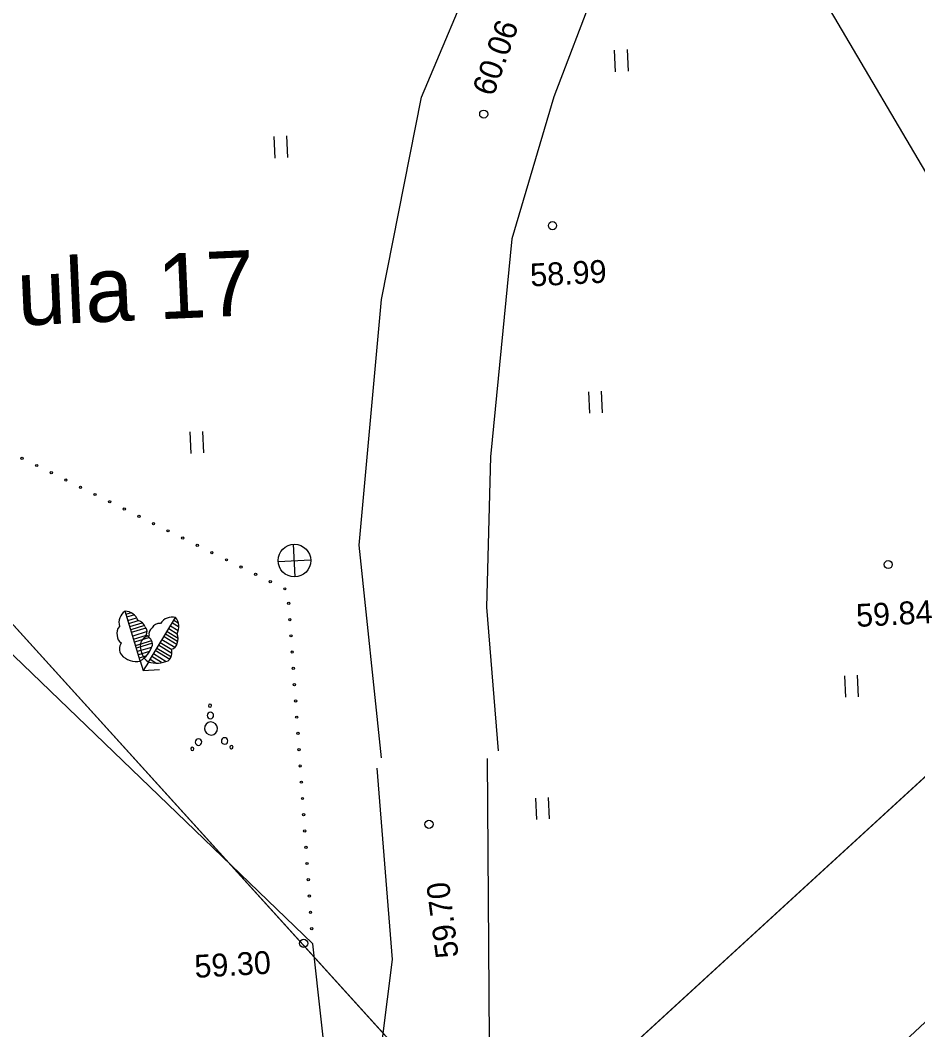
# Model space of a CAD drawing. Extents: x 641465 to 641768, y 6456798 to 6457145.
# Drawn here: x 641553.86 to 641581.39, y 6456962.26 to 6456993.22 of the extents above; entities that cross this region are included whole.
import ezdxf

# ---------------------------------------------------------------- set-up
doc = ezdxf.new("R2010")
doc.units = 0
for name, color, linetype in [('Level 13', 7, 'Continuous'), ('Level 15', 7, 'Continuous'), ('Level 30', 7, 'Continuous'), ('Level 4', 7, 'Continuous'), ('Level 40', 7, 'Continuous'), ('Level 5', 7, 'Continuous'), ('Level 6', 7, 'Continuous'), ('Level 63', 7, 'Continuous'), ('Level 7', 7, 'Continuous'), ('Level 8', 7, 'Continuous')]:
    doc.layers.add(name, color=color, linetype=linetype)

# ---------------------------------------------------------------- blocks, each defined once
blk = doc.blocks.new('KHEIN3')
at = {"layer": 'Level 6'}
for p, q in [((-210.89, 335.09), (-210.89, -326.54)), ((182.28, 335.09), (182.28, -326.54))]:
    blk.add_line(p, q, dxfattribs=at)
blk = doc.blocks.new('AAP2')
at = {"layer": 'Level 6'}
blk.add_circle((0, 0), 34.5, dxfattribs=at)
blk = doc.blocks.new('BV0')
at = {"layer": 'Level 7'}
for centre, radius, start, end in [((2, 689), 50, 90, 270), ((2, 689), 50, 270, 90), ((2, 389), 100, 90, 270), ((2, 389), 100, 270, 90), ((2, -11), 200, 90, 270), ((2, -11), 200, 270, 90), ((-598, -611), 50, 90, 270), ((-598, -611), 50, 270, 90), ((-398, -411), 100, 90, 270), ((-398, -411), 100, 270, 90), ((402, -411), 100, 90, 270), ((402, -411), 100, 270, 90), ((602, -611), 50, 90, 270), ((602, -611), 50, 270, 90)]:
    blk.add_arc(centre, radius, start, end, dxfattribs=at)
blk = doc.blocks.new('BL20')
at = {"layer": 'Level 7'}
for p, q in [((-73, 291), (-460, 1843)), ((-436, 1746), (-291, 1783)), ((-414, 1659), (-201, 1712)), ((-388, 1552), (-116, 1620)), ((170, 247), (1076, 1566)), ((-363, 1455), (-72, 1528)), ((-339, 1358), (49, 1455)), ((112, 1368), (-315, 1261)), ((-296, 1184), (160, 1298)), ((906, 1319), (1137, 1160)), ((969, 1409), (1150, 1285)), ((1020, 1483), (1143, 1398)), ((180, 1179), (-267, 1067)), ((-242, 970), (156, 1070)), ((248, 989), (-218, 873)), ((691, 1005), (1078, 739)), ((1099, 822), (736, 1071)), ((793, 1154), (1123, 927)), ((850, 1236), (1097, 1066)), ((-194, 776), (311, 902)), ((332, 815), (-172, 689)), ((-148, 592), (301, 694)), ((453, 659), (882, 365)), ((905, 470), (510, 742)), ((566, 824), (904, 592)), ((1002, 646), (623, 907)), ((218, 570), (-121, 485)), ((-97, 388), (107, 439)), ((227, 330), (400, 211)), ((572, 214), (283, 412)), ((346, 503), (719, 234)), ((831, 291), (402, 585)), ((-73, 291), (0, 0)), ((170, 247), (0, 0)), ((0, 0), (500, 1))]:
    blk.add_line(p, q, dxfattribs=at)
for centre, radius, start, end in [((-235, 1477), 430, 121.6135, 192.6895), ((-525, 1367), 481, 19.5625, 82.2205), ((951, 1154), 430, 73.0905, 144.1665), ((676, 1299), 481, 331.0395, 33.6975), ((-474, 1175), 275, 131.0525, 195.0635), ((-176, 1219), 326, 18.4205, 71.5505), ((-30, 1186), 212, 325.8415, 39.5815), ((470, 1090), 236, 124.1125, 189.5045), ((567, 1133), 275, 82.5295, 146.5405), ((-505, 1073), 236, 172.6355, 238.0275), ((270, 724), 328, 95.8635, 163.2435), ((0, 773), 328, 356.2765, 63.6565), ((797, 939), 326, 329.8975, 23.0275), ((-364, 682), 328, 144.3865, 211.7665), ((-564, 1122), 965, 300.5785, 337.4485), ((559, 719), 612, 170.5745, 230.4375), ((869, 808), 212, 277.3185, 351.0585), ((-168, 895), 612, 219.0975, 278.9605), ((579, 512), 328, 307.7535, 15.1335), ((467, 1165), 965, 252.0555, 288.9255)]:
    blk.add_arc(centre, radius, start, end, dxfattribs=at)
blk = doc.blocks.new('OK3')
at = {"layer": 'Level 13'}
for p, q in [((0, -500), (0, 500)), ((-500, 0), (500, 0)), ((-500, 0), (-500, 0)), ((-500, 0), (-500, 0))]:
    blk.add_line(p, q, dxfattribs=at)
blk.add_circle((0, 0), 500, dxfattribs=at)
blk = doc.blocks.new('KHEIN5')
at = {"layer": 'Level 6'}
for p, q in [((-210.89, 335.09), (-210.89, -326.54)), ((182.28, 335.09), (182.28, -326.54))]:
    blk.add_line(p, q, dxfattribs=at)
blk = doc.blocks.new('AAP3')
at = {"layer": 'Level 6'}
blk.add_circle((0, 0), 34.5, dxfattribs=at)
blk = doc.blocks.new('BV1')
at = {"layer": 'Level 7'}
for centre, radius, start, end in [((2, 689), 50, 90, 270), ((2, 689), 50, 270, 90), ((2, 389), 100, 90, 270), ((2, 389), 100, 270, 90), ((2, -11), 200, 90, 270), ((2, -11), 200, 270, 90), ((-598, -611), 50, 90, 270), ((-598, -611), 50, 270, 90), ((-398, -411), 100, 90, 270), ((-398, -411), 100, 270, 90), ((402, -411), 100, 90, 270), ((402, -411), 100, 270, 90), ((602, -611), 50, 90, 270), ((602, -611), 50, 270, 90)]:
    blk.add_arc(centre, radius, start, end, dxfattribs=at)
blk = doc.blocks.new('BL21')
at = {"layer": 'Level 7'}
for p, q in [((-73, 291), (-460, 1843)), ((-436, 1746), (-291, 1783)), ((-414, 1659), (-201, 1712)), ((-388, 1552), (-116, 1620)), ((170, 247), (1076, 1566)), ((-363, 1455), (-72, 1528)), ((-339, 1358), (49, 1455)), ((112, 1368), (-315, 1261)), ((-296, 1184), (160, 1298)), ((906, 1319), (1137, 1160)), ((969, 1409), (1150, 1285)), ((1020, 1483), (1143, 1398)), ((180, 1179), (-267, 1067)), ((-242, 970), (156, 1070)), ((248, 989), (-218, 873)), ((691, 1005), (1078, 739)), ((1099, 822), (736, 1071)), ((793, 1154), (1123, 927)), ((850, 1236), (1097, 1066)), ((-194, 776), (311, 902)), ((332, 815), (-172, 689)), ((-148, 592), (301, 694)), ((453, 659), (882, 365)), ((905, 470), (510, 742)), ((566, 824), (904, 592)), ((1002, 646), (623, 907)), ((218, 570), (-121, 485)), ((-97, 388), (107, 439)), ((227, 330), (400, 211)), ((572, 214), (283, 412)), ((346, 503), (719, 234)), ((831, 291), (402, 585)), ((-73, 291), (0, 0)), ((170, 247), (0, 0)), ((0, 0), (500, 1))]:
    blk.add_line(p, q, dxfattribs=at)
for centre, radius, start, end in [((-235, 1477), 430, 121.6135, 192.6895), ((-525, 1367), 481, 19.5625, 82.2205), ((951, 1154), 430, 73.0905, 144.1665), ((676, 1299), 481, 331.0395, 33.6975), ((-474, 1175), 275, 131.0525, 195.0635), ((-176, 1219), 326, 18.4205, 71.5505), ((-30, 1186), 212, 325.8415, 39.5815), ((470, 1090), 236, 124.1125, 189.5045), ((567, 1133), 275, 82.5295, 146.5405), ((-505, 1073), 236, 172.6355, 238.0275), ((270, 724), 328, 95.8635, 163.2435), ((0, 773), 328, 356.2765, 63.6565), ((797, 939), 326, 329.8975, 23.0275), ((-364, 682), 328, 144.3865, 211.7665), ((-564, 1122), 965, 300.5785, 337.4485), ((559, 719), 612, 170.5745, 230.4375), ((869, 808), 212, 277.3185, 351.0585), ((-168, 895), 612, 219.0975, 278.9605), ((579, 512), 328, 307.7535, 15.1335), ((467, 1165), 965, 252.0555, 288.9255)]:
    blk.add_arc(centre, radius, start, end, dxfattribs=at)
blk = doc.blocks.new('OK4')
at = {"layer": 'Level 15'}
for p, q in [((0, -500), (0, 500)), ((-500, 0), (500, 0)), ((-500, 0), (-500, 0)), ((-500, 0), (-500, 0))]:
    blk.add_line(p, q, dxfattribs=at)
blk.add_circle((0, 0), 500, dxfattribs=at)

msp = doc.modelspace()

# ---------------------------------------------------------------- linework, layer by layer
at = {"layer": 'Level 30'}
for centre in [(641568.074, 6456990.344), (641570.181, 6456986.924), (641580.478, 6456976.53), (641566.395, 6456968.565), (641562.551, 6456964.914)]:
    msp.add_circle(centre, 0.125, dxfattribs=at)
at = {"layer": 'Level 4'}
for p, q in [((641573.321, 6457002.678), (641588.695, 6456976.523)), ((641568.64, 6456958.129), (641552.077, 6456976.404)), ((641588.695, 6456976.523), (641568.64, 6456958.129))]:
    msp.add_line(p, q, dxfattribs=at)
msp.add_lwpolyline([(641558.993, 6456951.054), (641563.869, 6456955.567), (641562.83, 6456964.9), (641551.714, 6456975.604), (641542.248, 6456975.056), (641532.028, 6456964.458), (641530.877, 6456955.01), (641542.291, 6456943.603), (641550.83, 6456943.594)], dxfattribs=at)
for centre in [(641568.074, 6456990.344), (641570.181, 6456986.924), (641580.478, 6456976.53), (641566.395, 6456968.565), (641562.551, 6456964.914)]:
    msp.add_circle(centre, 0.125, dxfattribs=at)
at = {"layer": 'Level 40'}
for points in [[(641573.002, 6456836.959), (641489.907, 6456893.118), (641529.024, 6456952.321), (641530.627, 6456954.735), (641542.291, 6456943.603), (641550.83, 6456943.594), (641568.64, 6456958.129), (641588.695, 6456976.523), (641606.445, 6456957.42), (641587.046, 6456939.345), (641623.443, 6456898.587), (641616.956, 6456892.341), (641609.172, 6456889.15), (641585.252, 6456907.226), (641571.226, 6456892.105), (641595.676, 6456874.933)], [(641568.64, 6456958.129), (641550.83, 6456943.594), (641542.291, 6456943.603), (641530.627, 6456954.735), (641526.662, 6456960.813), (641552.077, 6456976.404)]]:
    msp.add_lwpolyline(points, close=True, dxfattribs=at)
at = {"layer": 'Level 5'}
for points in [[(641564.937, 6456970.603), (641564.256, 6456977.123), (641564.937, 6456984.655), (641566.161, 6456990.867), (641567.93, 6456995.068), (641571.776, 6457000.047), (641577.043, 6457005.607), (641583.121, 6457011.05), (641588.9, 6457014.968), (641593.831, 6457018.233), (641597.317, 6457019.242), (641598.505, 6457020.003)], [(641564.937, 6456970.603), (641564.256, 6456977.123), (641564.937, 6456984.655), (641566.161, 6456990.867), (641567.93, 6456995.068), (641571.776, 6457000.047), (641577.043, 6457005.607), (641583.121, 6457011.05), (641588.9, 6457014.968), (641593.831, 6457018.233), (641597.317, 6457019.242), (641598.505, 6457020.003)], [(641596.507, 6457015.587), (641587.587, 6457009.592), (641585.723, 6457008.364), (641581.448, 6457004.738), (641573.171, 6456996.173), (641571.484, 6456994.171), (641570.224, 6456990.869), (641568.934, 6456986.52), (641568.284, 6456979.837), (641568.162, 6456975.227), (641568.516, 6456970.813)], [(641596.507, 6457015.587), (641587.587, 6457009.592), (641585.723, 6457008.364), (641581.448, 6457004.738), (641573.171, 6456996.173), (641571.484, 6456994.171), (641570.224, 6456990.869), (641568.934, 6456986.52), (641568.284, 6456979.837), (641568.162, 6456975.227), (641568.516, 6456970.813)], [(641568.18, 6456970.583), (641568.239, 6456961.95), (641567.939, 6456957.152), (641567.144, 6456954.982)], [(641568.18, 6456970.583), (641568.239, 6456961.95), (641567.939, 6456957.152), (641567.144, 6456954.982)], [(641563.09, 6456951.626), (641564.489, 6456958.17), (641565.279, 6456964.424), (641564.805, 6456970.285)], [(641563.09, 6456951.626), (641564.489, 6456958.17), (641565.279, 6456964.424), (641564.805, 6456970.285)]]:
    msp.add_lwpolyline(points, dxfattribs=at)
at = {"layer": 'Level 63'}
msp.add_lwpolyline([(641593.452, 6456921.401), (641587.119, 6456915.38), (641561.063, 6456943.336), (641588.143, 6456968.585), (641598.519, 6456957.541), (641594.61, 6456953.973), (641590.468, 6456958.365)], dxfattribs=at)
msp.add_lwpolyline([(641593.452, 6456921.401), (641587.119, 6456915.38), (641561.063, 6456943.336), (641588.143, 6456968.585), (641598.519, 6456957.541), (641594.61, 6456953.973), (641590.468, 6456958.365)], dxfattribs=at)
at = {"layer": 'Level 8'}
msp.add_lwpolyline([(641558.993, 6456951.054), (641563.869, 6456955.567), (641562.83, 6456964.9), (641551.714, 6456975.604), (641542.248, 6456975.056), (641532.028, 6456964.458), (641530.877, 6456955.01), (641542.291, 6456943.603), (641550.83, 6456943.594)], dxfattribs=at)

# ---------------------------------------------------------------- block references
at = {"layer": 'Level 13', "xscale": 0.0010016827662792322, "yscale": 0.0010016827662792326, "rotation": 3.013922020722685}
msp.add_blockref('OK3', (641562.269, 6456976.652), dxfattribs=at)
at = {"layer": 'Level 15', "xscale": 0.0010016827662792322, "yscale": 0.0010016827662792326, "rotation": 3.013922020722685}
msp.add_blockref('OK4', (641562.269, 6456976.652), dxfattribs=at)
at = {"layer": 'Level 6'}
for name, p, xscale, yscale, rotation in [('KHEIN3', (641572.303, 6456991.978), 0.000999899854635453, 0.000999899854635453, 2.563922020722712), ('KHEIN5', (641572.303, 6456991.978), 0.000999899854635453, 0.000999899854635453, 2.563922020722712), ('KHEIN3', (641561.863, 6456989.331), 0.000999899854635453, 0.000999899854635453, 2.563922020722712), ('KHEIN5', (641561.863, 6456989.331), 0.000999899854635453, 0.000999899854635453, 2.563922020722712), ('KHEIN3', (641571.51, 6456981.506), 0.000999899854635453, 0.000999899854635453, 2.563922020722712), ('KHEIN5', (641571.51, 6456981.506), 0.000999899854635453, 0.000999899854635453, 2.563922020722712), ('KHEIN3', (641559.284, 6456980.27), 0.000999899854635453, 0.000999899854635453, 2.563922020722712), ('KHEIN5', (641559.284, 6456980.27), 0.000999899854635453, 0.000999899854635453, 2.563922020722712), ('AAP2', (641553.916, 6456979.791), 0.000999899854635453, 0.0009998998546354527, 153.56731890125104), ('AAP3', (641553.916, 6456979.791), 0.000999899854635453, 0.0009998998546354527, 153.56731890125104), ('AAP2', (641554.364, 6456979.568), 0.000999899854635453, 0.0009998998546354527, 153.56731890125104), ('AAP3', (641554.364, 6456979.568), 0.000999899854635453, 0.0009998998546354527, 153.56731890125104), ('AAP2', (641554.812, 6456979.346), 0.000999899854635453, 0.0009998998546354527, 153.56731890125104), ('AAP3', (641554.812, 6456979.346), 0.000999899854635453, 0.0009998998546354527, 153.56731890125104), ('AAP2', (641555.259, 6456979.123), 0.000999899854635453, 0.0009998998546354527, 153.56731890125104), ('AAP3', (641555.259, 6456979.123), 0.000999899854635453, 0.0009998998546354527, 153.56731890125104), ('AAP2', (641555.707, 6456978.9), 0.000999899854635453, 0.0009998998546354527, 153.56731890125104), ('AAP3', (641555.707, 6456978.9), 0.000999899854635453, 0.0009998998546354527, 153.56731890125104), ('AAP2', (641556.155, 6456978.678), 0.000999899854635453, 0.0009998998546354527, 153.56731890125104), ('AAP3', (641556.155, 6456978.678), 0.000999899854635453, 0.0009998998546354527, 153.56731890125104), ('AAP2', (641556.603, 6456978.455), 0.000999899854635453, 0.0009998998546354527, 153.56731890125104), ('AAP3', (641556.603, 6456978.455), 0.000999899854635453, 0.0009998998546354527, 153.56731890125104), ('AAP2', (641557.05, 6456978.233), 0.000999899854635453, 0.0009998998546354527, 153.56731890125104), ('AAP3', (641557.05, 6456978.233), 0.000999899854635453, 0.0009998998546354527, 153.56731890125104), ('AAP2', (641557.498, 6456978.01), 0.000999899854635453, 0.0009998998546354527, 153.56731890125104), ('AAP3', (641557.498, 6456978.01), 0.000999899854635453, 0.0009998998546354527, 153.56731890125104), ('AAP2', (641557.946, 6456977.788), 0.000999899854635453, 0.0009998998546354527, 153.56731890125104), ('AAP3', (641557.946, 6456977.788), 0.000999899854635453, 0.0009998998546354527, 153.56731890125104), ('AAP2', (641558.393, 6456977.565), 0.000999899854635453, 0.0009998998546354527, 153.56731890125104), ('AAP3', (641558.393, 6456977.565), 0.000999899854635453, 0.0009998998546354527, 153.56731890125104), ('AAP2', (641558.841, 6456977.343), 0.000999899854635453, 0.0009998998546354527, 153.56731890125104), ('AAP3', (641558.841, 6456977.343), 0.000999899854635453, 0.0009998998546354527, 153.56731890125104), ('AAP2', (641559.289, 6456977.12), 0.000999899854635453, 0.0009998998546354527, 153.56731890125104), ('AAP3', (641559.289, 6456977.12), 0.000999899854635453, 0.0009998998546354527, 153.56731890125104), ('AAP2', (641559.736, 6456976.897), 0.000999899854635453, 0.0009998998546354527, 153.56731890125104), ('AAP3', (641559.736, 6456976.897), 0.000999899854635453, 0.0009998998546354527, 153.56731890125104), ('AAP2', (641560.184, 6456976.675), 0.000999899854635453, 0.0009998998546354527, 153.56731890125104), ('AAP3', (641560.184, 6456976.675), 0.000999899854635453, 0.0009998998546354527, 153.56731890125104), ('AAP2', (641560.632, 6456976.452), 0.000999899854635453, 0.0009998998546354527, 153.56731890125104), ('AAP3', (641560.632, 6456976.452), 0.000999899854635453, 0.0009998998546354527, 153.56731890125104), ('AAP2', (641561.079, 6456976.23), 0.000999899854635453, 0.0009998998546354527, 153.56731890125104), ('AAP3', (641561.079, 6456976.23), 0.000999899854635453, 0.0009998998546354527, 153.56731890125104), ('AAP2', (641561.527, 6456976.007), 0.000999899854635453, 0.0009998998546354527, 153.56731890125104), ('AAP3', (641561.527, 6456976.007), 0.000999899854635453, 0.0009998998546354527, 153.56731890125104), ('AAP2', (641561.975, 6456975.785), 0.000999899854635453, 0.0009998998546354527, 153.56731890125104), ('AAP3', (641561.975, 6456975.785), 0.000999899854635453, 0.0009998998546354527, 153.56731890125104), ('AAP2', (641562.093, 6456975.342), 0.000999899854635453, 0.000999899854635453, 94.03740499890115), ('AAP3', (641562.093, 6456975.342), 0.0009998998546354532, 0.000999899854635453, 94.03740499890114), ('AAP2', (641562.128, 6456974.843), 0.000999899854635453, 0.000999899854635453, 94.03740499890115), ('AAP3', (641562.128, 6456974.843), 0.0009998998546354532, 0.000999899854635453, 94.03740499890114), ('AAP2', (641562.163, 6456974.344), 0.000999899854635453, 0.000999899854635453, 94.03740499890115), ('AAP3', (641562.163, 6456974.344), 0.0009998998546354532, 0.000999899854635453, 94.03740499890114), ('AAP2', (641562.199, 6456973.846), 0.000999899854635453, 0.000999899854635453, 94.03740499890115), ('AAP3', (641562.199, 6456973.846), 0.0009998998546354532, 0.000999899854635453, 94.03740499890114), ('AAP2', (641562.234, 6456973.347), 0.000999899854635453, 0.000999899854635453, 94.03740499890115), ('AAP3', (641562.234, 6456973.347), 0.0009998998546354532, 0.000999899854635453, 94.03740499890114), ('KHEIN3', (641579.36, 6456972.797), 0.000999899854635453, 0.000999899854635453, 2.563922020722712), ('KHEIN5', (641579.36, 6456972.797), 0.000999899854635453, 0.000999899854635453, 2.563922020722712), ('AAP2', (641562.269, 6456972.848), 0.000999899854635453, 0.000999899854635453, 94.03740499890115), ('AAP3', (641562.269, 6456972.848), 0.0009998998546354532, 0.000999899854635453, 94.03740499890114), ('AAP2', (641562.304, 6456972.349), 0.000999899854635453, 0.000999899854635453, 94.03740499890115), ('AAP3', (641562.304, 6456972.349), 0.0009998998546354532, 0.000999899854635453, 94.03740499890114), ('AAP2', (641562.339, 6456971.851), 0.000999899854635453, 0.000999899854635453, 94.03740499890115), ('AAP3', (641562.339, 6456971.851), 0.0009998998546354532, 0.000999899854635453, 94.03740499890114), ('AAP2', (641562.375, 6456971.352), 0.000999899854635453, 0.000999899854635453, 94.03740499890115), ('AAP3', (641562.375, 6456971.352), 0.0009998998546354532, 0.000999899854635453, 94.03740499890114), ('AAP2', (641562.41, 6456970.853), 0.000999899854635453, 0.000999899854635453, 94.03740499890115), ('AAP3', (641562.41, 6456970.853), 0.0009998998546354532, 0.000999899854635453, 94.03740499890114), ('AAP2', (641562.445, 6456970.355), 0.000999899854635453, 0.000999899854635453, 94.03740499890115), ('AAP3', (641562.445, 6456970.355), 0.0009998998546354532, 0.000999899854635453, 94.03740499890114), ('AAP2', (641562.48, 6456969.856), 0.000999899854635453, 0.000999899854635453, 94.03740499890115), ('AAP3', (641562.48, 6456969.856), 0.0009998998546354532, 0.000999899854635453, 94.03740499890114), ('AAP2', (641562.515, 6456969.357), 0.000999899854635453, 0.000999899854635453, 94.03740499890115), ('AAP3', (641562.515, 6456969.357), 0.0009998998546354532, 0.000999899854635453, 94.03740499890114), ('KHEIN3', (641569.887, 6456969.046), 0.000999899854635453, 0.000999899854635453, 2.563922020722712), ('KHEIN5', (641569.887, 6456969.046), 0.000999899854635453, 0.000999899854635453, 2.563922020722712), ('AAP2', (641562.551, 6456968.858), 0.000999899854635453, 0.000999899854635453, 94.03740499890115), ('AAP3', (641562.551, 6456968.858), 0.0009998998546354532, 0.000999899854635453, 94.03740499890114), ('AAP2', (641562.586, 6456968.36), 0.000999899854635453, 0.000999899854635453, 94.03740499890115), ('AAP3', (641562.586, 6456968.36), 0.0009998998546354532, 0.000999899854635453, 94.03740499890114), ('AAP2', (641562.621, 6456967.861), 0.000999899854635453, 0.000999899854635453, 94.03740499890115), ('AAP3', (641562.621, 6456967.861), 0.0009998998546354532, 0.000999899854635453, 94.03740499890114), ('AAP2', (641562.656, 6456967.362), 0.000999899854635453, 0.000999899854635453, 94.03740499890115), ('AAP3', (641562.656, 6456967.362), 0.0009998998546354532, 0.000999899854635453, 94.03740499890114), ('AAP2', (641562.691, 6456966.864), 0.000999899854635453, 0.000999899854635453, 94.03740499890115), ('AAP3', (641562.691, 6456966.864), 0.0009998998546354532, 0.000999899854635453, 94.03740499890114), ('AAP2', (641562.727, 6456966.365), 0.000999899854635453, 0.000999899854635453, 94.03740499890115), ('AAP3', (641562.727, 6456966.365), 0.0009998998546354532, 0.000999899854635453, 94.03740499890114), ('AAP2', (641562.762, 6456965.866), 0.000999899854635453, 0.000999899854635453, 94.03740499890115), ('AAP3', (641562.762, 6456965.866), 0.0009998998546354532, 0.000999899854635453, 94.03740499890114), ('AAP2', (641562.797, 6456965.367), 0.000999899854635453, 0.000999899854635453, 94.03740499890115), ('AAP3', (641562.797, 6456965.367), 0.0009998998546354532, 0.000999899854635453, 94.03740499890114)]:
    msp.add_blockref(name, p, dxfattribs=dict(at, xscale=xscale, yscale=yscale, rotation=rotation))
at = {"layer": 'Level 7'}
for name, p, xscale, yscale, rotation in [('BL20', (641557.631, 6456973.286), 0.0010016827662792322, 0.0010016827662792326, 3.013922020722685), ('BL21', (641557.631, 6456973.286), 0.0010016827662792322, 0.0010016827662792326, 3.013922020722685), ('BV0', (641559.707, 6456971.514), 0.000999899854635453, 0.000999899854635453, 2.563922020722712), ('BV1', (641559.707, 6456971.514), 0.000999899854635453, 0.000999899854635453, 2.563922020722712)]:
    msp.add_blockref(name, p, dxfattribs=dict(at, xscale=xscale, yscale=yscale, rotation=rotation))

# ---------------------------------------------------------------- texts
at = {"layer": 'Level 30'}
for s, height, rotation, p in [('60.06', 0.7012, 70.4583, (641568.368, 6456990.857)), ('58.99', 0.7012, 3.0139, (641569.515, 6456985.056)), ('59.84', 0.7012, 3.0139, (641579.509, 6456974.616)), ('59.70', 0.7009, 97.4419, (641567.307, 6456964.508)), ('59.30', 0.7009, 3.2339, (641559.221, 6456963.855))]:
    msp.add_text(s, height=height, rotation=rotation, dxfattribs=at).set_placement(p)
at = {"layer": 'Level 4'}
for s, height, rotation, p in [('60.06', 0.7012, 70.4583, (641568.368, 6456990.857)), ('58.99', 0.7012, 3.0139, (641569.515, 6456985.056)), ('59.84', 0.7012, 3.0139, (641579.509, 6456974.616)), ('59.70', 0.7009, 97.4419, (641567.307, 6456964.508)), ('59.30', 0.7009, 3.2339, (641559.221, 6456963.855))]:
    msp.add_text(s, height=height, rotation=rotation, dxfattribs=at).set_placement(p)
at = {"layer": 'Level 40'}
msp.add_text('Ujula 17', height=1.9998, rotation=2.5639, dxfattribs=at).set_placement((641551.283, 6456983.744))

doc.saveas('drawing.dxf')
